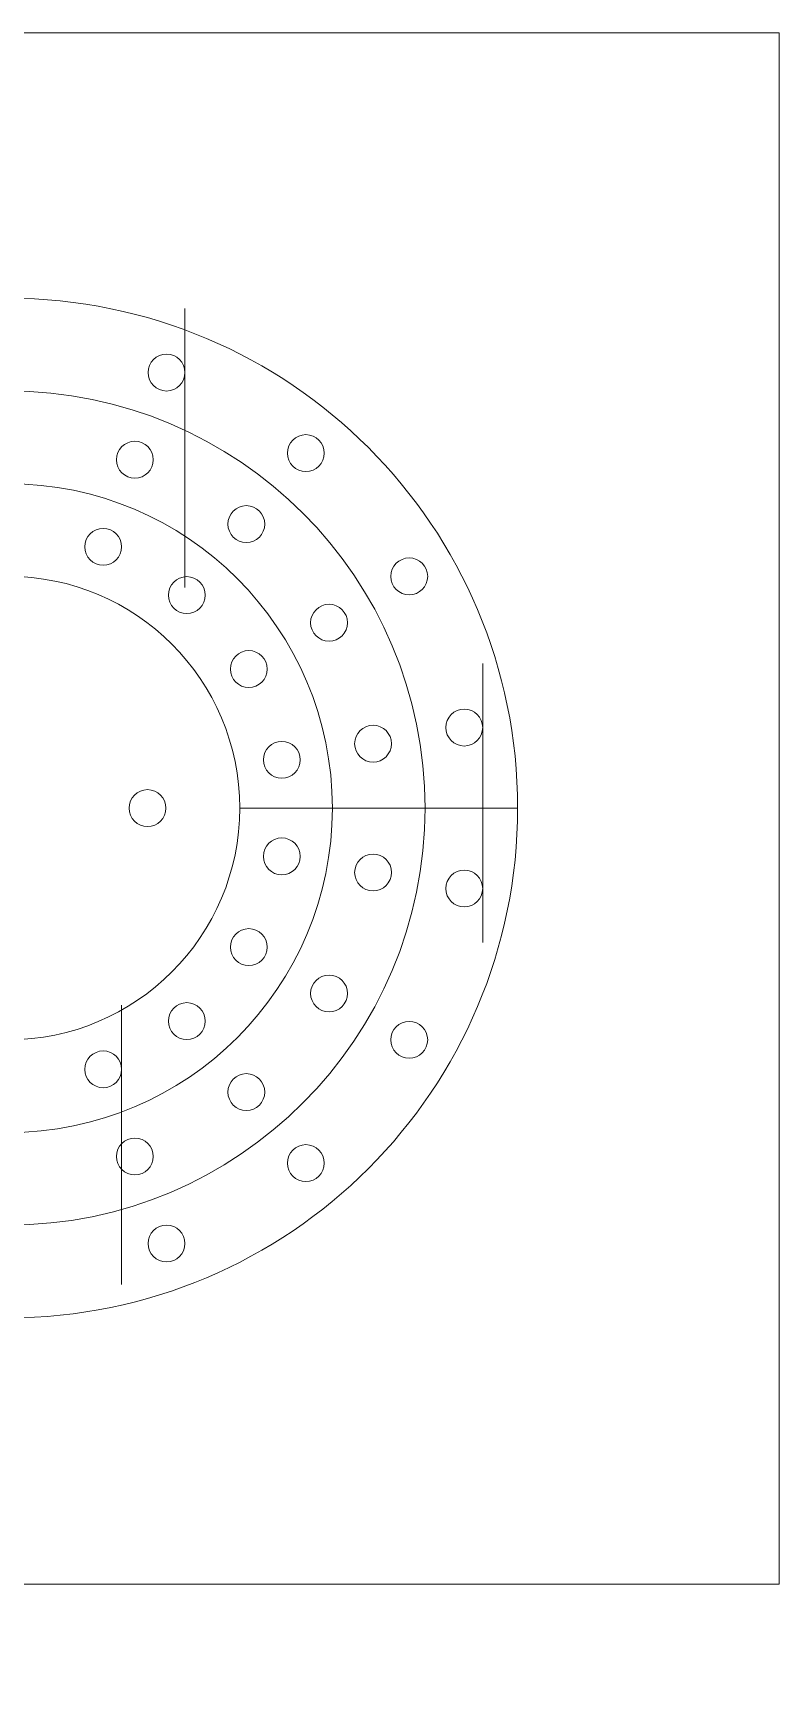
# Model space of a CAD drawing. Header units: centimetres. Extents: x 5.4 to 39.5, y -23.4 to 2.5.
# Drawn here: x 33.51 to 39.13, y -23.4 to -10.99 of the extents above; entities that cross this region are included whole.
import ezdxf

# ---------------------------------------------------------------- set-up
doc = ezdxf.new("R2010")
doc.units = ezdxf.units.CM
doc.header["$MEASUREMENT"] = 0
doc.layers.add('layer 1', color=7, linetype='Continuous')

msp = doc.modelspace()

# ---------------------------------------------------------------- linework, layer by layer
at = {"layer": 'layer 1', "color": 250, "lineweight": 20}
msp.add_lwpolyline([(5.39148, -22.67807), (39.13386, -22.67807), (39.13386, -10.98671), (5.39148, -10.98671), (5.39148, -22.67807)], close=True, dxfattribs=at)
at = {"layer": 'layer 1', "lineweight": 9}
for points, knots in [([(34.65423, -13.54658), (34.65423, -13.46987), (34.59204, -13.40768), (34.51532, -13.40768), (34.51532, -13.40768), (34.4386, -13.40768), (34.37641, -13.46987), (34.37641, -13.54658), (34.37641, -13.54658), (34.37641, -13.6233), (34.4386, -13.68549), (34.51532, -13.68549), (34.51532, -13.68549), (34.59204, -13.68549), (34.65423, -13.6233), (34.65423, -13.54659), (34.65423, -11.24529), (34.65423, -18.14918), (34.65423, -13.54658)], [0, 0, 0, 0, 0.2, 0.2, 0.2, 0.2, 0.4, 0.4, 0.4, 0.4, 0.6, 0.6, 0.6, 0.6, 1, 1, 1, 1.00001, 1.00001, 1.00001, 1.00001]), ([(33.32081, -20.67021), (35.44255, -20.67021), (37.16256, -18.95021), (37.16256, -16.82847), (37.16256, -16.82847), (37.16257, -14.70673), (35.44257, -12.98672), (33.32083, -12.98671)], [0, 0, 0, 0, 0.33333333, 0.33333333, 0.33333333, 0.33333333, 1, 1, 1, 1]), ([(33.32081, -19.97171), (35.05678, -19.97171), (36.46406, -18.56443), (36.46406, -16.82847), (36.46406, -16.82847), (36.46407, -15.0925), (35.0568, -13.68522), (33.32083, -13.68521)], [0, 0, 0, 0, 0.33333333, 0.33333333, 0.33333333, 0.33333333, 1, 1, 1, 1]), ([(35.70466, -14.15305), (35.70466, -14.07633), (35.64247, -14.01414), (35.56575, -14.01414), (35.56575, -14.01414), (35.48903, -14.01414), (35.42684, -14.07633), (35.42684, -14.15305), (35.42684, -14.15305), (35.42684, -14.22977), (35.48903, -14.29196), (35.56575, -14.29196), (35.56575, -14.29196), (35.64246, -14.29196), (35.70466, -14.22977), (35.70466, -14.15305)], [0, 0, 0, 0, 0.2, 0.2, 0.2, 0.2, 0.4, 0.4, 0.4, 0.4, 0.6, 0.6, 0.6, 0.6, 1, 1, 1, 1]), ([(36.89916, -16.22199), (36.89916, -16.14528), (36.83697, -16.08309), (36.76026, -16.08309), (36.76026, -16.08309), (36.68354, -16.08309), (36.62135, -16.14528), (36.62135, -16.22199), (36.62135, -16.22199), (36.62135, -16.29871), (36.68354, -16.3609), (36.76025, -16.3609), (36.76025, -16.3609), (36.83697, -16.3609), (36.89916, -16.29871), (36.89916, -16.222), (36.89916, -13.9207), (36.89916, -20.82459), (36.89916, -16.22199)], [0, 0, 0, 0, 0.2, 0.2, 0.2, 0.2, 0.4, 0.4, 0.4, 0.4, 0.6, 0.6, 0.6, 0.6, 1, 1, 1, 1.00001, 1.00001, 1.00001, 1.00001]), ([(34.41532, -14.20296), (34.41532, -14.12624), (34.35313, -14.06405), (34.27642, -14.06405), (34.27642, -14.06405), (34.1997, -14.06405), (34.13751, -14.12624), (34.13751, -14.20296), (34.13751, -14.20296), (34.13751, -14.27967), (34.1997, -14.34187), (34.27642, -14.34187), (34.27642, -14.34187), (34.35313, -14.34187), (34.41532, -14.27968), (34.41532, -14.20296)], [0, 0, 0, 0, 0.2, 0.2, 0.2, 0.2, 0.4, 0.4, 0.4, 0.4, 0.6, 0.6, 0.6, 0.6, 1, 1, 1, 1]), ([(33.32081, -19.27321), (34.67101, -19.27321), (35.76556, -18.17866), (35.76556, -16.82847), (35.76556, -16.82847), (35.76557, -15.47827), (34.67102, -14.38372), (33.32083, -14.38371)], [0, 0, 0, 0, 0.33333333, 0.33333333, 0.33333333, 0.33333333, 1, 1, 1, 1]), ([(35.25567, -14.68813), (35.25567, -14.61142), (35.19348, -14.54922), (35.11676, -14.54922), (35.11676, -14.54922), (35.04004, -14.54922), (34.97785, -14.61141), (34.97785, -14.68813), (34.97785, -14.68813), (34.97785, -14.76485), (35.04004, -14.82704), (35.11676, -14.82704), (35.11676, -14.82704), (35.19348, -14.82704), (35.25567, -14.76485), (35.25567, -14.68813)], [0, 0, 0, 0, 0.2, 0.2, 0.2, 0.2, 0.4, 0.4, 0.4, 0.4, 0.6, 0.6, 0.6, 0.6, 1, 1, 1, 1]), ([(34.17642, -14.85934), (34.17642, -14.78262), (34.11423, -14.72043), (34.03752, -14.72043), (34.03752, -14.72043), (33.9608, -14.72043), (33.89861, -14.78262), (33.89861, -14.85933), (33.89861, -14.85933), (33.89861, -14.93605), (33.9608, -14.99824), (34.03752, -14.99824), (34.03752, -14.99824), (34.11423, -14.99824), (34.17642, -14.93605), (34.17642, -14.85934)], [0, 0, 0, 0, 0.2, 0.2, 0.2, 0.2, 0.4, 0.4, 0.4, 0.4, 0.6, 0.6, 0.6, 0.6, 1, 1, 1, 1]), ([(36.48431, -15.08221), (36.48431, -15.00549), (36.42212, -14.9433), (36.34541, -14.9433), (36.34541, -14.9433), (36.26869, -14.9433), (36.2065, -15.00549), (36.2065, -15.08221), (36.2065, -15.08221), (36.2065, -15.15893), (36.26869, -15.22112), (36.34541, -15.22112), (36.34541, -15.22112), (36.42212, -15.22112), (36.48431, -15.15893), (36.48431, -15.08221)], [0, 0, 0, 0, 0.2, 0.2, 0.2, 0.2, 0.4, 0.4, 0.4, 0.4, 0.6, 0.6, 0.6, 0.6, 1, 1, 1, 1]), ([(33.32081, -18.57471), (34.28524, -18.57471), (35.06706, -17.79289), (35.06706, -16.82846), (35.06706, -16.82846), (35.06707, -15.86404), (34.28525, -15.08222), (33.32082, -15.08221)], [0, 0, 0, 0, 0.33333333, 0.33333333, 0.33333333, 0.33333333, 1, 1, 1, 1]), ([(34.80668, -15.22321), (34.80668, -15.1465), (34.74449, -15.08431), (34.66778, -15.08431), (34.66778, -15.08431), (34.59106, -15.08431), (34.52887, -15.1465), (34.52887, -15.22321), (34.52887, -15.22321), (34.52887, -15.29993), (34.59106, -15.36212), (34.66777, -15.36212), (34.66777, -15.36212), (34.74449, -15.36212), (34.80668, -15.29993), (34.80668, -15.22321)], [0, 0, 0, 0, 0.2, 0.2, 0.2, 0.2, 0.4, 0.4, 0.4, 0.4, 0.6, 0.6, 0.6, 0.6, 1, 1, 1, 1]), ([(35.8794, -15.43146), (35.8794, -15.35474), (35.8172, -15.29255), (35.74049, -15.29255), (35.74049, -15.29255), (35.66377, -15.29255), (35.60158, -15.35474), (35.60158, -15.43146), (35.60158, -15.43146), (35.60158, -15.50818), (35.66377, -15.57037), (35.74049, -15.57037), (35.74049, -15.57037), (35.8172, -15.57037), (35.8794, -15.50818), (35.8794, -15.43146)], [0, 0, 0, 0, 0.2, 0.2, 0.2, 0.2, 0.4, 0.4, 0.4, 0.4, 0.6, 0.6, 0.6, 0.6, 1, 1, 1, 1]), ([(35.27448, -15.78071), (35.27448, -15.70399), (35.21229, -15.6418), (35.13557, -15.6418), (35.13557, -15.6418), (35.05885, -15.6418), (34.99666, -15.70399), (34.99666, -15.78071), (34.99666, -15.78071), (34.99666, -15.85743), (35.05885, -15.91962), (35.13557, -15.91962), (35.13557, -15.91962), (35.21229, -15.91962), (35.27448, -15.85743), (35.27448, -15.78071)], [0, 0, 0, 0, 0.2, 0.2, 0.2, 0.2, 0.4, 0.4, 0.4, 0.4, 0.6, 0.6, 0.6, 0.6, 1, 1, 1, 1]), ([(36.21127, -16.34329), (36.21127, -16.26657), (36.14908, -16.20438), (36.07237, -16.20438), (36.07237, -16.20438), (35.99565, -16.20438), (35.93346, -16.26657), (35.93346, -16.34329), (35.93346, -16.34329), (35.93346, -16.42), (35.99565, -16.48219), (36.07237, -16.48219), (36.07237, -16.48219), (36.14908, -16.48219), (36.21127, -16.42), (36.21127, -16.34329)], [0, 0, 0, 0, 0.2, 0.2, 0.2, 0.2, 0.4, 0.4, 0.4, 0.4, 0.6, 0.6, 0.6, 0.6, 1, 1, 1, 1]), ([(35.52338, -16.46458), (35.52338, -16.38786), (35.46119, -16.32567), (35.38448, -16.32567), (35.38448, -16.32567), (35.30776, -16.32567), (35.24557, -16.38786), (35.24557, -16.46458), (35.24557, -16.46458), (35.24557, -16.5413), (35.30776, -16.60349), (35.38448, -16.60349), (35.38448, -16.60349), (35.46119, -16.60349), (35.52338, -16.5413), (35.52338, -16.46458)], [0, 0, 0, 0, 0.2, 0.2, 0.2, 0.2, 0.4, 0.4, 0.4, 0.4, 0.6, 0.6, 0.6, 0.6, 1, 1, 1, 1]), ([(34.17642, -18.79758), (34.17642, -18.72087), (34.11423, -18.65868), (34.03752, -18.65868), (34.03752, -18.65868), (33.9608, -18.65868), (33.89861, -18.72087), (33.89861, -18.79758), (33.89861, -18.79758), (33.89861, -18.8743), (33.9608, -18.93649), (34.03752, -18.93649), (34.03752, -18.93649), (34.11423, -18.93649), (34.17642, -18.8743), (34.17642, -18.79759), (34.17642, -16.49629), (34.17642, -23.40018), (34.17642, -18.79758)], [0, 0, 0, 0, 0.2, 0.2, 0.2, 0.2, 0.4, 0.4, 0.4, 0.4, 0.6, 0.6, 0.6, 0.6, 1, 1, 1, 1.00001, 1.00001, 1.00001, 1.00001]), ([(34.51077, -16.82846), (34.51077, -16.75174), (34.44858, -16.68955), (34.37187, -16.68955), (34.37187, -16.68955), (34.29515, -16.68955), (34.23296, -16.75174), (34.23296, -16.82846), (34.23296, -16.82846), (34.23296, -16.90518), (34.29515, -16.96737), (34.37186, -16.96737), (34.37186, -16.96737), (34.44858, -16.96737), (34.51077, -16.90518), (34.51077, -16.82846)], [0, 0, 0, 0, 0.2, 0.2, 0.2, 0.2, 0.4, 0.4, 0.4, 0.4, 0.6, 0.6, 0.6, 0.6, 1, 1, 1, 1]), ([(35.52338, -17.19234), (35.52338, -17.11562), (35.46119, -17.05343), (35.38448, -17.05343), (35.38448, -17.05343), (35.30776, -17.05343), (35.24557, -17.11562), (35.24557, -17.19234), (35.24557, -17.19234), (35.24557, -17.26906), (35.30776, -17.33125), (35.38448, -17.33125), (35.38448, -17.33125), (35.46119, -17.33125), (35.52338, -17.26906), (35.52338, -17.19234)], [0, 0, 0, 0, 0.2, 0.2, 0.2, 0.2, 0.4, 0.4, 0.4, 0.4, 0.6, 0.6, 0.6, 0.6, 1, 1, 1, 1]), ([(36.21127, -17.31363), (36.21127, -17.23692), (36.14908, -17.17473), (36.07237, -17.17473), (36.07237, -17.17473), (35.99565, -17.17473), (35.93346, -17.23692), (35.93346, -17.31363), (35.93346, -17.31363), (35.93346, -17.39035), (35.99565, -17.45254), (36.07237, -17.45254), (36.07237, -17.45254), (36.14908, -17.45254), (36.21127, -17.39035), (36.21127, -17.31363)], [0, 0, 0, 0, 0.2, 0.2, 0.2, 0.2, 0.4, 0.4, 0.4, 0.4, 0.6, 0.6, 0.6, 0.6, 1, 1, 1, 1]), ([(36.89916, -17.43493), (36.89916, -17.35821), (36.83697, -17.29602), (36.76026, -17.29602), (36.76026, -17.29602), (36.68354, -17.29602), (36.62135, -17.35821), (36.62135, -17.43493), (36.62135, -17.43493), (36.62135, -17.51164), (36.68354, -17.57383), (36.76025, -17.57383), (36.76025, -17.57383), (36.83697, -17.57383), (36.89916, -17.51164), (36.89916, -17.43493)], [0, 0, 0, 0, 0.2, 0.2, 0.2, 0.2, 0.4, 0.4, 0.4, 0.4, 0.6, 0.6, 0.6, 0.6, 1, 1, 1, 1]), ([(35.27448, -17.87621), (35.27448, -17.79949), (35.21229, -17.7373), (35.13557, -17.7373), (35.13557, -17.7373), (35.05885, -17.7373), (34.99666, -17.79949), (34.99666, -17.87621), (34.99666, -17.87621), (34.99666, -17.95293), (35.05885, -18.01512), (35.13557, -18.01512), (35.13557, -18.01512), (35.21229, -18.01512), (35.27448, -17.95293), (35.27448, -17.87621)], [0, 0, 0, 0, 0.2, 0.2, 0.2, 0.2, 0.4, 0.4, 0.4, 0.4, 0.6, 0.6, 0.6, 0.6, 1, 1, 1, 1]), ([(35.8794, -18.22546), (35.8794, -18.14874), (35.8172, -18.08655), (35.74049, -18.08655), (35.74049, -18.08655), (35.66377, -18.08655), (35.60158, -18.14874), (35.60158, -18.22546), (35.60158, -18.22546), (35.60158, -18.30218), (35.66377, -18.36437), (35.74049, -18.36437), (35.74049, -18.36437), (35.8172, -18.36437), (35.8794, -18.30218), (35.8794, -18.22546)], [0, 0, 0, 0, 0.2, 0.2, 0.2, 0.2, 0.4, 0.4, 0.4, 0.4, 0.6, 0.6, 0.6, 0.6, 1, 1, 1, 1]), ([(34.80668, -18.43371), (34.80668, -18.35699), (34.74449, -18.2948), (34.66778, -18.2948), (34.66778, -18.2948), (34.59106, -18.2948), (34.52887, -18.35699), (34.52887, -18.43371), (34.52887, -18.43371), (34.52887, -18.51042), (34.59106, -18.57261), (34.66777, -18.57261), (34.66777, -18.57261), (34.74449, -18.57261), (34.80668, -18.51042), (34.80668, -18.43371)], [0, 0, 0, 0, 0.2, 0.2, 0.2, 0.2, 0.4, 0.4, 0.4, 0.4, 0.6, 0.6, 0.6, 0.6, 1, 1, 1, 1]), ([(36.48431, -18.57471), (36.48431, -18.49799), (36.42212, -18.4358), (36.34541, -18.4358), (36.34541, -18.4358), (36.26869, -18.4358), (36.2065, -18.49799), (36.2065, -18.57471), (36.2065, -18.57471), (36.2065, -18.65143), (36.26869, -18.71362), (36.34541, -18.71362), (36.34541, -18.71362), (36.42212, -18.71362), (36.48431, -18.65143), (36.48431, -18.57471)], [0, 0, 0, 0, 0.2, 0.2, 0.2, 0.2, 0.4, 0.4, 0.4, 0.4, 0.6, 0.6, 0.6, 0.6, 1, 1, 1, 1]), ([(35.25567, -18.96879), (35.25567, -18.89207), (35.19348, -18.82988), (35.11676, -18.82988), (35.11676, -18.82988), (35.04004, -18.82988), (34.97785, -18.89207), (34.97785, -18.96879), (34.97785, -18.96879), (34.97785, -19.0455), (35.04004, -19.1077), (35.11676, -19.1077), (35.11676, -19.1077), (35.19348, -19.1077), (35.25567, -19.04551), (35.25567, -18.96879)], [0, 0, 0, 0, 0.2, 0.2, 0.2, 0.2, 0.4, 0.4, 0.4, 0.4, 0.6, 0.6, 0.6, 0.6, 1, 1, 1, 1]), ([(34.41532, -19.45396), (34.41532, -19.37725), (34.35313, -19.31505), (34.27642, -19.31505), (34.27642, -19.31505), (34.1997, -19.31505), (34.13751, -19.37724), (34.13751, -19.45396), (34.13751, -19.45396), (34.13751, -19.53068), (34.1997, -19.59287), (34.27642, -19.59287), (34.27642, -19.59287), (34.35313, -19.59287), (34.41532, -19.53068), (34.41532, -19.45396)], [0, 0, 0, 0, 0.2, 0.2, 0.2, 0.2, 0.4, 0.4, 0.4, 0.4, 0.6, 0.6, 0.6, 0.6, 1, 1, 1, 1]), ([(35.70466, -19.50387), (35.70466, -19.42715), (35.64247, -19.36496), (35.56575, -19.36496), (35.56575, -19.36496), (35.48903, -19.36496), (35.42684, -19.42715), (35.42684, -19.50387), (35.42684, -19.50387), (35.42684, -19.58059), (35.48903, -19.64278), (35.56575, -19.64278), (35.56575, -19.64278), (35.64246, -19.64278), (35.70466, -19.58059), (35.70466, -19.50387)], [0, 0, 0, 0, 0.2, 0.2, 0.2, 0.2, 0.4, 0.4, 0.4, 0.4, 0.6, 0.6, 0.6, 0.6, 1, 1, 1, 1]), ([(34.65423, -20.11034), (34.65423, -20.03362), (34.59204, -19.97143), (34.51532, -19.97143), (34.51532, -19.97143), (34.4386, -19.97143), (34.37641, -20.03362), (34.37641, -20.11034), (34.37641, -20.11034), (34.37641, -20.18705), (34.4386, -20.24924), (34.51532, -20.24924), (34.51532, -20.24924), (34.59204, -20.24924), (34.65423, -20.18705), (34.65423, -20.11034)], [0, 0, 0, 0, 0.2, 0.2, 0.2, 0.2, 0.4, 0.4, 0.4, 0.4, 0.6, 0.6, 0.6, 0.6, 1, 1, 1, 1])]:
    msp.add_open_spline(points, degree=3, knots=knots, dxfattribs=at)
msp.add_open_spline([(35.06706, -16.82846), (35.06706, -16.82846), (37.16256, -16.82846), (37.16256, -16.82846)], degree=3, dxfattribs=at)

doc.saveas('drawing.dxf')
